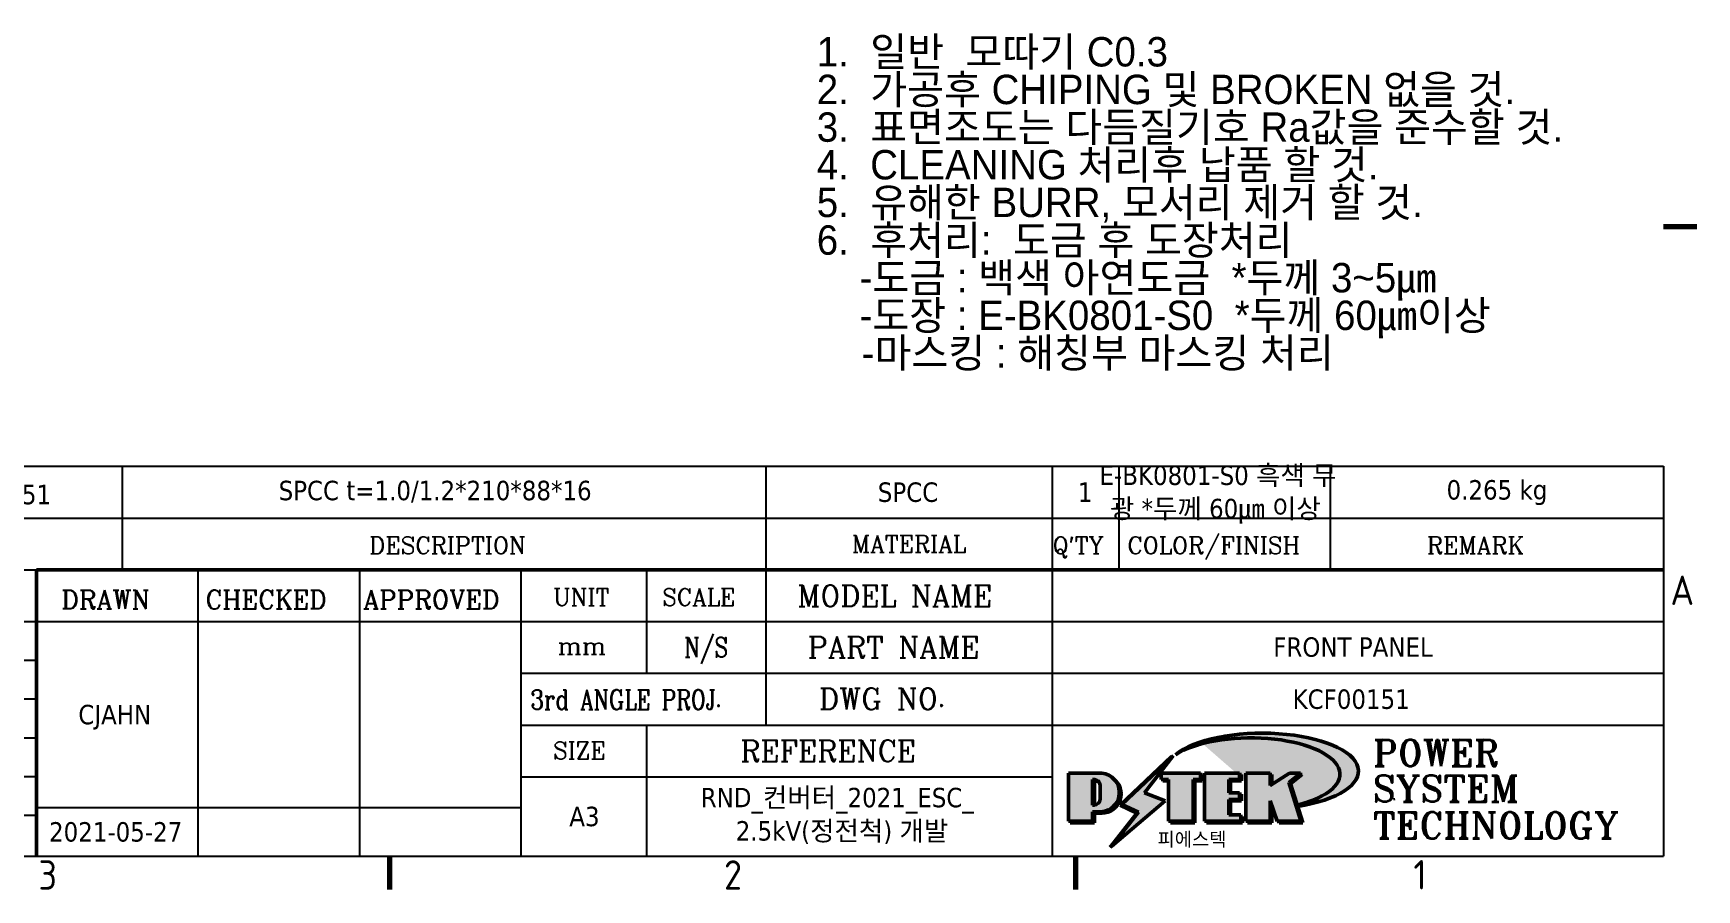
# Model space of a CAD drawing. Header units: millimetres. Extents: x 0 to 840, y 0 to 594.
# Drawn here: x 487.3 to 826.8, y 13.1 to 187.9 of the extents above; entities that cross this region are included whole.
import ezdxf
from ezdxf.enums import TextEntityAlignment as Align

# ---------------------------------------------------------------- set-up
doc = ezdxf.new("R2010")
doc.units = ezdxf.units.MM
doc.header["$LTSCALE"] = 2
doc.layers.get('0').update_dxf_attribs({"lineweight": 25})
for name, color, linetype, lineweight in [('경계(ISO)', 7, 'Continuous', 70), ('기호(ISO)', 7, 'Continuous', 25), ('제목(ISO)', 5, 'Continuous', 50), ('해치(ISO)', 1, 'Continuous', 18)]:
    doc.layers.add(name, color=color, linetype=linetype, lineweight=lineweight)
doc.styles.add('HAN_370', font='', dxfattribs={"width": 2})
doc.styles.add('ISO Proportional', font='arial.ttf')
doc.styles.add('ISO ProportionalPSTEK', font='isocp.shx')
doc.styles.add('RC_284', font='ROMANC.shx')
doc.styles.add('RC_287', font='ROMANC.shx')
doc.styles.add('RC_292', font='ROMANC.shx')
doc.styles.add('ROMANT_294', font='romant.shx')
doc.styles.add('텍스트 스타일333', font='ROMANC.shx', dxfattribs={"width": 0.800000011920929})
doc.styles.add('텍스트 스타일359', font='tahoma.ttf')
doc.styles.get('HAN_370').set_extended_font_data('GulimChe')

# ---------------------------------------------------------------- blocks, each defined once
blk = doc.blocks.new('경계 Default Border')
at = {"layer": '경계(ISO)'}
for p, q in [((410, 74.25000190734863), (413.4000015258789, 74.25000190734863)), ((280, 10), (280, 6.599999666213989)), ((350, 10), (350, 6.599999666213989))]:
    blk.add_line(p, q, dxfattribs=at)
at = {"layer": '경계(ISO)', "color": 1, "char_height": 3.00000011920929, "attachment_point": 7, "style": 'ISO ProportionalPSTEK'}
for s, insert in [('A', (410.7144008173592, 35.61784856929444)), ('3', (244.1685395229535, 6.57139439638704)), ('2', (314.127739416884, 6.57139439638704)), ('1', (384.4860661041481, 6.59999988079071))]:
    blk.add_mtext(s, dxfattribs=dict(at, insert=insert))
blk = doc.blocks.new('제목 블록 PSTEK')
for color, points in [(252, [(317.2195697678507, 17.0593801673321), (322.0326348870767, 21.62682475217465), (322.2781991042243, 21.94392121864296), (317.0471853425802, 16.97985676345368), (318.7512090904202, 16.1899260703855), (316.0018030350395, 12.71868385740789), (316.3356552234328, 13.00206718743325), (318.9235935156908, 16.2694494742633)]), (5, [(321.6183518841322, 17.4193704504104), (319.5281351041078, 18.24969419629727), (322.4505835294948, 22.02344462252142), (317.2195697678507, 17.0593801673321), (318.9235935156908, 16.2694494742633), (316.1741874603099, 12.79820726128571)]), (1, [(324.4839107253602, 19.60711530335299), (325.2419748254881, 19.60711530335299), (325.2419748254881, 20.25857663940324), (321.2266040451076, 20.25857663940324), (321.2266040451076, 19.60711530335299), (321.9846681452406, 19.60711530335299), (321.9846681452406, 15.3430047401139), (324.4839107253602, 15.3430047401139)]), (252, [(321.9846681452406, 19.60711530335299), (321.4042753185749, 19.60711530335299), (321.4042753185749, 19.45905590879572), (321.9846681452406, 19.45905590879572)]), (252, [(324.6615819988275, 19.45905590879572), (325.4196460989604, 19.45905590879572), (325.4196460989604, 20.11051724484596), (325.2419748254881, 20.11051724484596), (325.2419748254881, 19.60711530335299), (324.4839107253602, 19.60711530335299), (324.4839107253602, 15.3430047401139), (322.1623394187076, 15.3430047401139), (322.1623394187076, 15.19494534555726), (324.6615819988275, 15.19494534555726)]), (1, [(329.2277337269622, 20.25857663940324), (325.65654113025, 20.25857663940324), (325.65654113025, 15.3430047401139), (329.3580259941756, 15.3430047401139), (329.3580259941756, 15.9944660761648), (328.1137701654877, 15.9944660761648), (328.1137701654877, 17.56360607323003), (329.2277337269622, 17.56360607323003), (329.2277337269622, 18.25543873810179), (328.1137701654877, 18.25543873810179), (328.1137701654877, 19.60711530335299), (329.2277337269622, 19.60711530335299)]), (252, [(328.2914414389548, 19.45905590879572), (329.4054050004294, 19.45905590879572), (329.4054050004294, 20.11051724484596), (329.2277337269622, 20.11051724484596), (329.2277337269622, 19.60711530335299), (328.1137701654877, 19.60711530335299), (328.1137701654877, 18.25543873810179), (328.2914414389548, 18.25543873810179)]), (1, [(332.3312149849806, 20.25857663940324), (329.8592894925411, 20.25857663940324), (329.8592894925411, 15.3430047401139), (332.3312149849806, 15.3430047401139), (332.3312149849806, 17.4318630164523), (333.0701931098801, 15.3430047401139), (335.4855464857051, 15.3430047401139), (334.2514536401189, 19.30614745124769), (335.4379594596742, 20.25857663940324), (334.3071782107978, 20.25857663940324), (332.3312149849806, 18.99741471888304)]), (252, [(332.5088862584528, 20.1105172448466), (332.3312149849806, 20.1105172448466), (332.3312149849806, 18.99741471888368), (332.5088862584528, 19.11081371413894)]), (252, [(335.6156307331414, 20.11051724484596), (335.2535118015555, 20.11051724484596), (334.2514536401189, 19.30614745124769), (335.4855464857051, 15.3430047401139), (333.1954852176545, 15.3430047401139), (333.2478643833523, 15.19494534555726), (335.6632177591723, 15.19494534555726), (334.4291249135862, 19.15808805669106)]), (252, [(328.2914414389548, 17.41554667867274), (329.4054050004294, 17.41554667867274), (329.4054050004294, 18.10737934354514), (329.2277337269622, 18.10737934354514), (329.2277337269622, 17.56360607323003), (328.1137701654877, 17.56360607323003), (328.1137701654877, 15.9944660761648), (328.2914414389548, 15.9944660761648)]), (252, [(332.5088862584528, 16.92964231796647), (332.3312149849806, 17.43186301645164), (332.3312149849806, 15.3430047401139), (330.0369607660135, 15.3430047401139), (330.0369607660135, 15.19494534555726), (332.5088862584528, 15.19494534555726)]), (252, [(329.5356972676428, 15.8464066816075), (329.3580259941756, 15.8464066816075), (329.3580259941756, 15.3430047401139), (325.8342124037171, 15.3430047401139), (325.8342124037171, 15.19494534555726), (329.5356972676428, 15.19494534555726)])]:
    blk.add_hatch(color=color).paths.add_polyline_path(points)
h = blk.add_hatch(color=1)
edge = h.paths.add_edge_path(flags=0)
edge.add_line((314.2242174273352, 19.60711530335299), (314.2242174273352, 17.00126995915134))
edge.add_line((314.2242174273352, 17.00126995915134), (314.3485873187598, 17.00126995915134))
edge.add_arc((314.3485873187598, 17.6527312952023), 0.6514613360509371, 270, 360)
edge.add_line((315.0000486548106, 17.6527312952023), (315.0000486548106, 18.95565396730211))
edge.add_arc((314.3485873187598, 18.95565396730212), 0.6514613360508712, 0, 90)
edge.add_line((314.3485873187598, 19.60711530335299), (314.2242174273352, 19.60711530335299))
edge = h.paths.add_edge_path()
edge.add_arc((314.9847713324306, 18.28938669179658), 1.969189947606664, 269.9999999999959, 450)
edge.add_line((314.9847713324306, 20.25857663940318), (311.7664314776902, 20.25857663940324))
edge.add_line((311.7664314776902, 20.25857663940324), (311.7664314776902, 15.3430047401139))
edge.add_line((311.7664314776902, 15.3430047401139), (314.2242174273352, 15.3430047401139))
edge.add_line((314.2242174273352, 15.3430047401139), (314.2242174273352, 16.32019674418991))
edge.add_line((314.2242174273352, 16.32019674418991), (314.9847713324307, 16.32019674418991))
h = blk.add_hatch(color=252)
edge = h.paths.add_edge_path()
edge.add_arc((314.9847713324309, 18.28938669179657), 1.969189947606666, 270, 406.8278729790604)
edge.add_arc((315.1624426058984, 18.1413272972396), 1.969189947606962, -90, 53.560984836317004, ccw=False)
edge.add_line((315.1624426058984, 16.17213734963263), (314.4018887008024, 16.17213734963263))
edge.add_line((314.4018887008024, 16.17213734963263), (314.4018887008024, 15.19494534555726))
edge.add_line((314.4018887008024, 15.19494534555726), (311.9441027511573, 15.19494534555726))
edge.add_line((311.9441027511573, 15.19494534555726), (311.9441027511573, 15.3430047401139))
edge.add_line((311.9441027511573, 15.3430047401139), (314.2242174273352, 15.3430047401139))
edge.add_line((314.2242174273352, 15.3430047401139), (314.2242174273352, 16.32019674418991))
edge.add_line((314.2242174273352, 16.32019674418991), (314.9847713324309, 16.32019674418991))
h = blk.add_hatch(color=252)
edge = h.paths.add_edge_path()
edge.add_line((314.4018887008024, 19.45905590879572), (314.5262585922315, 19.45905590879572))
edge.add_arc((314.5262585922314, 18.80759457274939), 0.6514613360463194, 60.4189348879147, 90.00000000000318, ccw=False)
edge.add_arc((314.3485873187602, 18.95565396730057), 0.6514613360524251, 39.96992292766206, 90.00000000009999)
edge.add_line((314.3485873187591, 19.60711530335307), (314.2242174273352, 19.60711530335298))
edge.add_line((314.2242174273352, 19.60711530335299), (314.2242174273352, 17.00126995915134))
edge.add_line((314.2242174273352, 17.00126995915134), (314.3485873187591, 17.00126995915134))
edge.add_arc((314.3485873187568, 17.652731295233), 0.6514613360816299, 270.0000000002, 274.6930825552478)
edge.add_line((314.4018887008024, 17.0034541317032), (314.4018887008024, 19.45905590879572))
at = {"layer": '해치(ISO)'}
h = blk.add_hatch(color=140, dxfattribs=at)
edge = h.paths.add_edge_path()
edge.add_ellipse((330.3660919371412, 20.15576403068321), major_axis=(9.100907360794343, 0), ratio=0.4069904968023172, start_angle=301.3098473703837, end_angle=507.7436900681698)
edge.add_ellipse((331.5340919371412, 20.4634168429492), major_axis=(-9.82350664112931, 0), ratio=0.3942600559756514, start_angle=111.51207141178469, end_angle=334.47025347086895, ccw=False)
edge.add_line((335.1363447531188, 16.8601935978785), (335.0955236905705, 16.99119398620872))
at = {"color": 180}
for p, q in [((182.4757929790549, 51.56524660363496), (372.4757929537551, 51.56524660363496)), ((215.2152739891528, 41.00524660363494), (215.2152739891528, 51.56524660363496)), ((280.8758854511282, 51.56524660363496), (280.8758854511282, 41.00524660363494)), ((310.0881549537552, 51.56524660363496), (310.0881549537553, 41.00524660363494)), ((316.9044520275131, 51.56524660363496), (316.9044520275127, 41.00524660363494)), ((338.4566026226726, 51.56524660363496), (338.4566026226727, 41.00524660363494)), ((372.4757929537551, 51.56524660363496), (372.4757929537551, 11.79100474011389)), ((182.475792979055, 46.2852466036349), (372.4757929537551, 46.28524660363492)), ((182.475792979055, 41.00524660363493), (206.451475290024, 41.00524660363493)), ((222.9401812389276, 11.79100474011392), (222.9401812389276, 41.00524660363494)), ((239.4288871878316, 11.79100474011392), (239.4288871878316, 41.00524660363494)), ((255.9175931367356, 11.79100474011392), (255.9175931367356, 41.00524660363494)), ((268.6918866058747, 41.00524660363494), (268.6918866058747, 30.44524660363498)), ((280.8758854511282, 41.00524660363494), (280.8758854511282, 25.16524660363502)), ((310.088154953755, 41.00524660363494), (310.088154953755, 11.79100474011392)), ((182.475792979055, 35.72524660363497), (206.451475290024, 35.72524660363497)), ((206.451475290024, 35.72524660363497), (372.4757929537551, 35.72524660363497)), ((182.475792979055, 31.77524660363492), (206.451475290024, 31.77524660363492)), ((255.917593136736, 30.44524660363498), (372.4757929537552, 30.44524660363501)), ((182.475792979055, 27.82524660363487), (206.451475290024, 27.82524660363487)), ((182.475792979055, 23.87524660363505), (206.451475290024, 23.87524660363505)), ((255.9175931367359, 25.16524660363502), (372.4757929537552, 25.165246603635)), ((268.6918866058744, 25.16524660363502), (268.6918866058744, 11.79100474011392)), ((182.475792979055, 19.92524660363478), (206.451475290024, 19.92524660363478)), ((255.9175931367359, 19.88524660363481), (310.0881549537553, 19.88524660363481)), ((182.475792979055, 15.97524660363496), (206.451475290024, 15.97524660363496)), ((206.451475290024, 16.74100474011396), (255.9175931367359, 16.74100474011396)), ((182.475792979055, 11.79100474011392), (372.4757929537551, 11.79100474011389))]:
    blk.add_line(p, q, dxfattribs=at)
at = {"color": 7, "linetype": 'Continuous', "lineweight": 25}
blk.add_line((182.4771903250938, 46.27967054998719), (231.7273669611342, 46.27967054998717), dxfattribs=at)
at = {"color": 7, "lineweight": 50}
for p, q in [((206.4514752900237, 11.79100474011392), (206.4514752900237, 41.00524660363494)), ((206.451475290024, 41.00524660363494), (372.4757929537551, 41.00524660363496))]:
    blk.add_line(p, q, dxfattribs=at)
at = {"color": 7}
for p, q in [((322.2781991042243, 21.94392121864296), (317.0471853425802, 16.97985676345368)), ((322.4505835294948, 22.02344462252142), (317.2195697678507, 17.0593801673321)), ((317.2195697678507, 17.0593801673321), (322.0326348870767, 21.62682475217465)), ((319.5281351041078, 18.24969419629727), (322.4505835294948, 22.02344462252142)), ((322.0326348870767, 21.62682475217465), (322.2781991042243, 21.94392121864296)), ((311.7664314776902, 20.25900474011391), (311.7664314776902, 15.34300474011391)), ((314.9847713324309, 20.25857663940324), (311.7664314776902, 20.25857663940324)), ((314.9847713324309, 20.25857663940324), (311.7664314776902, 20.25857663940324)), ((311.7664314776902, 20.25857663940324), (311.7664314776902, 15.3430047401139)), ((314.2242174273352, 17.00126995915134), (314.2242174273352, 19.60711530335299)), ((314.2242174273352, 19.60711530335299), (314.3485873187591, 19.60711530335299)), ((314.3485873187591, 19.60711530335299), (314.2242174273352, 19.60711530335299)), ((314.2242174273352, 19.60711530335299), (314.2242174273352, 17.00126995915134)), ((314.2242174273352, 17.00126995915134), (314.2242174273352, 19.60711530335299)), ((314.2242174273352, 19.60711530335299), (314.3485873187591, 19.60711530335299)), ((314.4018887008024, 19.45905590879572), (314.5262585922314, 19.45905590879572)), ((314.4018887008024, 17.0034541317032), (314.4018887008024, 19.45905590879572)), ((315.0000486548106, 18.95565396730275), (315.0000486548106, 17.65273129520161)), ((315.0000486548106, 18.95565396730275), (315.0000486548106, 17.65273129520161)), ((325.2419748254881, 20.25857663940324), (321.2266040451076, 20.25857663940324)), ((321.2266040451076, 20.25857663940324), (321.2266040451076, 19.60711530335299)), ((325.2419748254881, 20.25857663940324), (321.2266040451076, 20.25857663940324)), ((321.2266040451076, 20.25857663940324), (321.2266040451076, 19.60711530335299)), ((321.2266040451076, 19.60711530335299), (321.9846681452406, 19.60711530335299)), ((321.2266040451076, 19.60711530335299), (321.9846681452406, 19.60711530335299)), ((321.4042753185749, 19.60711530335299), (321.4042753185749, 19.45905590879572)), ((321.9846681452406, 19.60711530335299), (321.4042753185749, 19.60711530335299)), ((321.4042753185749, 19.45905590879572), (321.9846681452406, 19.45905590879572)), ((321.9846681452406, 19.60711530335299), (321.9846681452406, 15.3430047401139)), ((321.9846681452406, 19.45905590879572), (321.9846681452406, 19.60711530335299)), ((321.9846681452406, 19.60711530335299), (321.9846681452406, 15.3430047401139)), ((324.4839107253602, 19.60711530335299), (325.2419748254881, 19.60711530335299)), ((324.4839107253602, 15.3430047401139), (324.4839107253602, 19.60711530335299)), ((325.2419748254881, 19.60711530335299), (324.4839107253602, 19.60711530335299)), ((324.4839107253602, 19.60711530335299), (324.4839107253602, 15.3430047401139)), ((324.4839107253602, 19.60711530335299), (325.2419748254881, 19.60711530335299)), ((324.4839107253602, 15.3430047401139), (324.4839107253602, 19.60711530335299)), ((324.6615819988275, 19.45905590879572), (325.4196460989604, 19.45905590879572)), ((324.6615819988275, 15.19494534555726), (324.6615819988275, 19.45905590879572)), ((325.2419748254881, 19.60711530335299), (325.2419748254881, 20.25857663940324)), ((325.2419748254881, 19.60711530335299), (325.2419748254881, 20.25857663940324)), ((325.4196460989604, 20.11051724484596), (325.2419748254881, 20.11051724484596)), ((325.2419748254881, 20.11051724484596), (325.2419748254881, 19.60711530335299)), ((325.4196460989604, 19.45905590879572), (325.4196460989604, 20.11051724484596)), ((329.2277337269622, 20.25857663940324), (325.65654113025, 20.25857663940324)), ((325.65654113025, 20.25857663940324), (325.65654113025, 15.3430047401139)), ((325.65654113025, 20.25857663940324), (325.65654113025, 15.3430047401139)), ((329.2277337269622, 20.25857663940324), (325.65654113025, 20.25857663940324)), ((328.1137701654877, 18.25543873810179), (328.1137701654877, 19.60711530335299)), ((328.1137701654877, 19.60711530335299), (329.2277337269622, 19.60711530335299)), ((329.2277337269622, 19.60711530335299), (328.1137701654877, 19.60711530335299)), ((328.1137701654877, 19.60711530335299), (328.1137701654877, 18.25543873810179)), ((328.1137701654877, 18.25543873810179), (328.1137701654877, 19.60711530335299)), ((328.1137701654877, 19.60711530335299), (329.2277337269622, 19.60711530335299)), ((328.2914414389548, 18.25543873810179), (328.2914414389548, 19.45905590879572)), ((328.2914414389548, 19.45905590879572), (329.4054050004294, 19.45905590879572)), ((329.2277337269622, 19.60711530335299), (329.2277337269622, 20.25857663940324)), ((329.2277337269622, 19.60711530335299), (329.2277337269622, 20.25857663940324)), ((329.4054050004294, 20.11051724484596), (329.2277337269622, 20.11051724484596)), ((329.2277337269622, 20.11051724484596), (329.2277337269622, 19.60711530335299)), ((329.4054050004294, 19.45905590879572), (329.4054050004294, 20.11051724484596)), ((332.3312149849806, 20.25857663940324), (329.8592894925411, 20.25857663940324)), ((329.8592894925411, 20.25857663940324), (329.8592894925411, 15.3430047401139)), ((329.8592894925411, 20.25857663940324), (329.8592894925411, 15.3430047401139)), ((332.3312149849806, 20.25857663940324), (329.8592894925411, 20.25857663940324)), ((334.3071782107978, 20.25857663940324), (332.3312149849806, 18.99741471888304)), ((332.3312149849806, 18.99741471888304), (332.3312149849806, 20.25857663940324)), ((334.3071782107978, 20.25857663940324), (332.3312149849806, 18.99741471888304)), ((332.3312149849806, 18.99741471888304), (332.3312149849806, 20.25857663940324)), ((332.5088862584528, 20.1105172448466), (332.3312149849806, 20.1105172448466)), ((332.3312149849806, 20.1105172448466), (332.3312149849806, 18.99741471888368)), ((332.3312149849806, 18.99741471888368), (332.5088862584528, 19.11081371413894)), ((332.5088862584528, 19.11081371413894), (332.5088862584528, 20.1105172448466)), ((334.2514536401189, 19.30614745124769), (335.4379594596742, 20.25857663940324)), ((334.2514536401189, 19.30614745124769), (335.4379594596742, 20.25857663940324)), ((335.2535118015555, 20.11051724484596), (334.2514536401189, 19.30614745124769)), ((335.4855464857051, 15.3430047401139), (334.2514536401189, 19.30614745124769)), ((334.2514536401189, 19.30614745124769), (335.4855464857051, 15.3430047401139)), ((335.4855464857051, 15.3430047401139), (334.2514536401189, 19.30614745124769)), ((335.4379594596742, 20.25857663940324), (334.3071782107978, 20.25857663940324)), ((335.4379594596742, 20.25857663940324), (334.3071782107978, 20.25857663940324)), ((334.4291249135862, 19.15808805669104), (335.6156307331414, 20.11051724484596)), ((335.6632177591723, 15.19494534555726), (334.4291249135862, 19.15808805669104)), ((335.6156307331414, 20.11051724484596), (335.2535118015555, 20.11051724484596)), ((314.3485873187591, 17.00126995915134), (314.2242174273352, 17.00126995915134)), ((314.2242174273352, 17.00126995915134), (314.3485873187591, 17.00126995915134)), ((314.3485873187591, 17.00126995915134), (314.2242174273352, 17.00126995915134)), ((316.1741874603099, 12.79820726128571), (321.6183518841322, 17.4193704504104)), ((317.0471853425802, 16.97985676345368), (318.7512090904202, 16.1899260703855)), ((318.9235935156908, 16.2694494742633), (317.2195697678507, 17.0593801673321)), ((317.2195697678507, 17.0593801673321), (318.9235935156908, 16.2694494742633)), ((321.6183518841322, 17.4193704504104), (319.5281351041078, 18.24969419629727)), ((329.2277337269622, 18.25543873810179), (328.1137701654877, 18.25543873810179)), ((328.1137701654877, 18.25543873810179), (328.2914414389548, 18.25543873810179)), ((329.2277337269622, 18.25543873810179), (328.1137701654877, 18.25543873810179)), ((328.1137701654877, 17.56360607323003), (329.2277337269622, 17.56360607323003)), ((328.1137701654877, 15.9944660761648), (328.1137701654877, 17.56360607323003)), ((329.2277337269622, 17.56360607323003), (328.1137701654877, 17.56360607323003)), ((328.1137701654877, 17.56360607323003), (328.1137701654877, 15.9944660761648)), ((328.1137701654877, 17.56360607323003), (329.2277337269622, 17.56360607323003)), ((328.1137701654877, 15.9944660761648), (328.1137701654877, 17.56360607323003)), ((328.2914414389548, 15.9944660761648), (328.2914414389548, 17.41554667867274)), ((328.2914414389548, 17.41554667867274), (329.4054050004294, 17.41554667867274)), ((329.2277337269622, 17.56360607323003), (329.2277337269622, 18.25543873810179)), ((329.2277337269622, 17.56360607323003), (329.2277337269622, 18.25543873810179)), ((329.4054050004294, 18.10737934354514), (329.2277337269622, 18.10737934354514)), ((329.2277337269622, 18.10737934354514), (329.2277337269622, 17.56360607323003)), ((329.4054050004294, 17.41554667867274), (329.4054050004294, 18.10737934354514)), ((332.3312149849806, 17.4318630164523), (333.0701931098801, 15.3430047401139)), ((332.3312149849806, 15.3430047401139), (332.3312149849806, 17.4318630164523)), ((332.5088862584528, 16.92964231796647), (332.3312149849806, 17.43186301645164)), ((332.3312149849806, 17.43186301645164), (332.3312149849806, 15.3430047401139)), ((332.3312149849806, 17.4318630164523), (333.0701931098801, 15.3430047401139)), ((332.3312149849806, 15.3430047401139), (332.3312149849806, 17.4318630164523)), ((345.0447381189468, 17.50375595811051), (344.9867755289346, 17.689895936919)), ((311.7664314776902, 15.3430047401139), (314.2242174273352, 15.3430047401139)), ((311.7664314776902, 15.3430047401139), (314.2242174273352, 15.3430047401139)), ((314.2242174273352, 15.3430047401139), (311.9441027511573, 15.3430047401139)), ((311.9441027511573, 15.3430047401139), (311.9441027511573, 15.19494534555726)), ((314.2242174273352, 16.32019674418991), (314.9847713324309, 16.32019674418991)), ((314.2242174273352, 15.3430047401139), (314.2242174273352, 16.32019674418991)), ((314.9847713324309, 16.32019674418991), (314.2242174273352, 16.32019674418991)), ((314.2242174273352, 16.32019674418991), (314.2242174273352, 15.3430047401139)), ((314.2242174273352, 16.32019674418991), (314.9847713324309, 16.32019674418991)), ((314.2242174273352, 15.3430047401139), (314.2242174273352, 16.32019674418991)), ((314.4018887008024, 16.17213734963263), (315.162442605898, 16.17213734963263)), ((314.4018887008024, 15.19494534555726), (314.4018887008024, 16.17213734963263)), ((318.7512090904202, 16.1899260703855), (316.0018030350395, 12.71868385740789)), ((318.9235935156908, 16.2694494742633), (316.1741874603099, 12.79820726128571)), ((316.3356552234328, 13.00206718743325), (318.9235935156908, 16.2694494742633)), ((321.9846681452406, 15.3430047401139), (324.4839107253602, 15.3430047401139)), ((321.9846681452406, 15.3430047401139), (324.4839107253602, 15.3430047401139)), ((324.4839107253602, 15.3430047401139), (322.1623394187076, 15.3430047401139)), ((322.1623394187076, 15.3430047401139), (322.1623394187076, 15.19494534555726)), ((325.65654113025, 15.3430047401139), (329.3580259941756, 15.3430047401139)), ((325.65654113025, 15.3430047401139), (329.3580259941756, 15.3430047401139)), ((329.3580259941756, 15.3430047401139), (325.8342124037171, 15.3430047401139)), ((325.8342124037171, 15.3430047401139), (325.8342124037171, 15.19494534555726)), ((329.3580259941756, 15.9944660761648), (328.1137701654877, 15.9944660761648)), ((328.1137701654877, 15.9944660761648), (328.2914414389548, 15.9944660761648)), ((329.3580259941756, 15.9944660761648), (328.1137701654877, 15.9944660761648)), ((329.3580259941756, 15.3430047401139), (329.3580259941756, 15.9944660761648)), ((329.3580259941756, 15.3430047401139), (329.3580259941756, 15.9944660761648)), ((329.5356972676428, 15.8464066816075), (329.3580259941756, 15.8464066816075)), ((329.3580259941756, 15.8464066816075), (329.3580259941756, 15.3430047401139)), ((329.5356972676428, 15.19494534555726), (329.5356972676428, 15.8464066816075)), ((329.8592894925411, 15.3430047401139), (332.3312149849806, 15.3430047401139)), ((329.8592894925411, 15.3430047401139), (332.3312149849806, 15.3430047401139)), ((332.3312149849806, 15.3430047401139), (330.0369607660135, 15.3430047401139)), ((330.0369607660135, 15.3430047401139), (330.0369607660135, 15.19494534555726)), ((332.5088862584528, 15.19494534555726), (332.5088862584528, 16.92964231796647)), ((333.0701931098801, 15.3430047401139), (335.4855464857051, 15.3430047401139)), ((333.0701931098801, 15.3430047401139), (335.4855464857051, 15.3430047401139)), ((335.4855464857051, 15.3430047401139), (333.1954852176545, 15.3430047401139)), ((333.1954852176545, 15.3430047401139), (333.2478643833523, 15.19494534555726)), ((311.9441027511573, 15.19494534555726), (314.4018887008024, 15.19494534555726)), ((322.1623394187076, 15.19494534555726), (324.6615819988275, 15.19494534555726)), ((325.8342124037171, 15.19494534555726), (329.5356972676428, 15.19494534555726)), ((330.0369607660135, 15.19494534555726), (332.5088862584528, 15.19494534555726)), ((333.2478643833523, 15.19494534555726), (335.6632177591723, 15.19494534555726)), ((316.0018030350395, 12.71868385740789), (316.3356552234328, 13.00206718743325))]:
    blk.add_line(p, q, dxfattribs=at)
at = {"color": 5}
for p, q in [((322.4505835294948, 22.02344462252142), (317.2195697678507, 17.0593801673321)), ((319.5281351041078, 18.24969419629727), (322.4505835294948, 22.02344462252142)), ((316.1741874603099, 12.79820726128571), (321.6183518841322, 17.4193704504104)), ((317.2195697678507, 17.0593801673321), (318.9235935156908, 16.2694494742633)), ((321.6183518841322, 17.4193704504104), (319.5281351041078, 18.24969419629727)), ((318.9235935156908, 16.2694494742633), (316.1741874603099, 12.79820726128571))]:
    blk.add_line(p, q, dxfattribs=at)
at = {"color": 1}
for p, q in [((314.9847713324309, 20.25857663940324), (311.7664314776902, 20.25857663940324)), ((311.7664314776902, 20.25857663940324), (311.7664314776902, 15.3430047401139)), ((314.2242174273352, 17.00126995915134), (314.2242174273352, 19.60711530335299)), ((314.2242174273352, 19.60711530335299), (314.3485873187591, 19.60711530335299)), ((315.0000486548106, 18.95565396730275), (315.0000486548106, 17.65273129520161)), ((325.2419748254881, 20.25857663940324), (321.2266040451076, 20.25857663940324)), ((321.2266040451076, 20.25857663940324), (321.2266040451076, 19.60711530335299)), ((321.2266040451076, 19.60711530335299), (321.9846681452406, 19.60711530335299)), ((321.9846681452406, 19.60711530335299), (321.9846681452406, 15.3430047401139)), ((324.4839107253602, 19.60711530335299), (325.2419748254881, 19.60711530335299)), ((324.4839107253602, 15.3430047401139), (324.4839107253602, 19.60711530335299)), ((325.2419748254881, 19.60711530335299), (325.2419748254881, 20.25857663940324)), ((329.2277337269622, 20.25857663940324), (325.65654113025, 20.25857663940324)), ((325.65654113025, 20.25857663940324), (325.65654113025, 15.3430047401139)), ((328.1137701654877, 18.25543873810179), (328.1137701654877, 19.60711530335299)), ((328.1137701654877, 19.60711530335299), (329.2277337269622, 19.60711530335299)), ((329.2277337269622, 19.60711530335299), (329.2277337269622, 20.25857663940324)), ((332.3312149849806, 20.25857663940324), (329.8592894925411, 20.25857663940324)), ((329.8592894925411, 20.25857663940324), (329.8592894925411, 15.3430047401139)), ((334.3071782107978, 20.25857663940324), (332.3312149849806, 18.99741471888304)), ((332.3312149849806, 18.99741471888304), (332.3312149849806, 20.25857663940324)), ((334.2514536401189, 19.30614745124769), (335.4379594596742, 20.25857663940324)), ((335.4855464857051, 15.3430047401139), (334.2514536401189, 19.30614745124769)), ((335.4379594596742, 20.25857663940324), (334.3071782107978, 20.25857663940324)), ((314.3485873187591, 17.00126995915134), (314.2242174273352, 17.00126995915134)), ((329.2277337269622, 18.25543873810179), (328.1137701654877, 18.25543873810179)), ((328.1137701654877, 17.56360607323003), (329.2277337269622, 17.56360607323003)), ((328.1137701654877, 15.9944660761648), (328.1137701654877, 17.56360607323003)), ((329.2277337269622, 17.56360607323003), (329.2277337269622, 18.25543873810179)), ((332.3312149849806, 17.4318630164523), (333.0701931098801, 15.3430047401139)), ((332.3312149849806, 15.3430047401139), (332.3312149849806, 17.4318630164523)), ((311.7664314776902, 15.3430047401139), (314.2242174273352, 15.3430047401139)), ((314.2242174273352, 16.32019674418991), (314.9847713324309, 16.32019674418991)), ((314.2242174273352, 15.3430047401139), (314.2242174273352, 16.32019674418991)), ((321.9846681452406, 15.3430047401139), (324.4839107253602, 15.3430047401139)), ((325.65654113025, 15.3430047401139), (329.3580259941756, 15.3430047401139)), ((329.3580259941756, 15.9944660761648), (328.1137701654877, 15.9944660761648)), ((329.3580259941756, 15.3430047401139), (329.3580259941756, 15.9944660761648)), ((329.8592894925411, 15.3430047401139), (332.3312149849806, 15.3430047401139)), ((333.0701931098801, 15.3430047401139), (335.4855464857051, 15.3430047401139))]:
    blk.add_line(p, q, dxfattribs=at)
at = {"color": 7}
for centre, radius, start, end in [((314.3485873187598, 18.95565396730211), 0.6514613360508712, 0, 90), ((314.3485873187602, 18.95565396730057), 0.6514613360524251, 39.96992292766117, 90), ((314.3485873187598, 18.95565396730212), 0.6514613360508712, 0, 90), ((314.5262585922314, 18.80759457274939), 0.6514613360463193, 60.41893488791137, 90), ((314.9847713324309, 18.28938669179658), 1.969189947606665, 270, 90), ((314.9847713324309, 18.28938669179658), 1.969189947606665, 270, 90), ((314.9847713324307, 18.2893866917965), 1.969189947606594, 270, 46.82787297909833), ((315.1624426058984, 18.1413272972396), 1.969189947606961, 270, 53.56098483636067), ((314.3485873187597, 17.65273129520228), 0.6514613360509381, 270, 0), ((314.3485873187598, 17.6527312952023), 0.6514613360509381, 270, 0), ((314.3485873187568, 17.652731295233), 0.6514613360816299, 270, 274.6930825552478)]:
    blk.add_arc(centre, radius, start, end, dxfattribs=at)
at = {"color": 1}
for centre, radius, start, end in [((314.3485873187598, 18.95565396730211), 0.6514613360508712, 0, 90), ((314.9847713324309, 18.28938669179657), 1.969189947606665, 270, 90), ((314.3485873187598, 17.6527312952023), 0.6514613360509381, 270, 0)]:
    blk.add_arc(centre, radius, start, end, dxfattribs=at)
at = {"layer": '제목(ISO)'}
for p, q in [((322.2781991042243, 21.94392121864296), (317.0471853425802, 16.97985676345368)), ((322.4505835294948, 22.02344462252142), (317.2195697678507, 17.0593801673321)), ((317.2195697678507, 17.0593801673321), (322.0326348870767, 21.62682475217465)), ((319.5281351041078, 18.24969419629727), (322.4505835294948, 22.02344462252142)), ((322.0326348870767, 21.62682475217465), (322.2781991042243, 21.94392121864296)), ((314.9847713324306, 20.25857663940324), (311.7664314776902, 20.25857663940324)), ((311.7664314776902, 20.25857663940324), (311.7664314776902, 15.3430047401139)), ((314.2242174273352, 17.00126995915134), (314.2242174273352, 19.60711530335299)), ((314.2242174273352, 19.60711530335299), (314.3485873187598, 19.60711530335299)), ((314.3485873187591, 19.60711530335299), (314.2242174273352, 19.60711530335299)), ((314.2242174273352, 19.60711530335299), (314.2242174273352, 17.00126995915134)), ((314.4018887008024, 19.45905590879572), (314.5262585922314, 19.45905590879572)), ((314.4018887008024, 17.0034541317032), (314.4018887008024, 19.45905590879572)), ((315.0000486548106, 18.95565396730211), (315.0000486548106, 17.6527312952023)), ((325.2419748254881, 20.25857663940324), (321.2266040451076, 20.25857663940324)), ((321.2266040451076, 20.25857663940324), (321.2266040451076, 19.60711530335299)), ((321.2266040451076, 19.60711530335299), (321.9846681452406, 19.60711530335299)), ((321.9846681452406, 19.60711530335299), (321.4042753185749, 19.60711530335299)), ((321.4042753185749, 19.60711530335299), (321.4042753185749, 19.45905590879572)), ((321.4042753185749, 19.45905590879572), (321.9846681452406, 19.45905590879572)), ((321.9846681452406, 19.60711530335299), (321.9846681452406, 15.3430047401139)), ((321.9846681452406, 19.45905590879572), (321.9846681452406, 19.60711530335299)), ((324.4839107253602, 19.60711530335299), (325.2419748254881, 19.60711530335299)), ((324.4839107253602, 15.3430047401139), (324.4839107253602, 19.60711530335299)), ((325.2419748254881, 19.60711530335299), (324.4839107253602, 19.60711530335299)), ((324.4839107253602, 19.60711530335299), (324.4839107253602, 15.3430047401139)), ((324.6615819988275, 19.45905590879572), (325.4196460989604, 19.45905590879572)), ((324.6615819988275, 15.19494534555726), (324.6615819988275, 19.45905590879572)), ((325.2419748254881, 19.60711530335299), (325.2419748254881, 20.25857663940324)), ((325.4196460989604, 20.11051724484596), (325.2419748254881, 20.11051724484596)), ((325.2419748254881, 20.11051724484596), (325.2419748254881, 19.60711530335299)), ((325.4196460989604, 19.45905590879572), (325.4196460989604, 20.11051724484596)), ((329.2277337269622, 20.25857663940324), (325.65654113025, 20.25857663940324)), ((325.65654113025, 20.25857663940324), (325.65654113025, 15.3430047401139)), ((328.1137701654877, 18.25543873810179), (328.1137701654877, 19.60711530335299)), ((328.1137701654877, 19.60711530335299), (329.2277337269622, 19.60711530335299)), ((329.2277337269622, 19.60711530335299), (328.1137701654877, 19.60711530335299)), ((328.1137701654877, 19.60711530335299), (328.1137701654877, 18.25543873810179)), ((328.2914414389548, 19.45905590879572), (329.4054050004294, 19.45905590879572)), ((328.2914414389548, 18.25543873810179), (328.2914414389548, 19.45905590879572)), ((329.2277337269622, 19.60711530335299), (329.2277337269622, 20.25857663940324)), ((329.4054050004294, 20.11051724484596), (329.2277337269622, 20.11051724484596)), ((329.2277337269622, 20.11051724484596), (329.2277337269622, 19.60711530335299)), ((329.4054050004294, 19.45905590879572), (329.4054050004294, 20.11051724484596)), ((332.3312149849806, 20.25857663940324), (329.8592894925411, 20.25857663940324)), ((329.8592894925411, 20.25857663940324), (329.8592894925411, 15.3430047401139)), ((334.3071782107978, 20.25857663940324), (332.3312149849806, 18.99741471888304)), ((332.3312149849806, 18.99741471888304), (332.3312149849806, 20.25857663940324)), ((332.5088862584528, 20.1105172448466), (332.3312149849806, 20.1105172448466)), ((332.3312149849806, 20.1105172448466), (332.3312149849806, 18.99741471888368)), ((332.3312149849806, 18.99741471888368), (332.5088862584528, 19.11081371413894)), ((332.5088862584528, 19.11081371413894), (332.5088862584528, 20.1105172448466)), ((334.2514536401189, 19.30614745124769), (335.4379594596742, 20.25857663940324)), ((335.2535118015555, 20.11051724484596), (334.2514536401189, 19.30614745124769)), ((335.4855464857051, 15.3430047401139), (334.2514536401189, 19.30614745124769)), ((334.2514536401189, 19.30614745124769), (335.4855464857051, 15.3430047401139)), ((335.4379594596742, 20.25857663940324), (334.3071782107978, 20.25857663940324)), ((334.4291249135862, 19.15808805669106), (335.6156307331414, 20.11051724484596)), ((335.6632177591723, 15.19494534555726), (334.4291249135862, 19.15808805669106)), ((335.6156307331414, 20.11051724484596), (335.2535118015555, 20.11051724484596)), ((314.3485873187598, 17.00126995915134), (314.2242174273352, 17.00126995915134)), ((314.2242174273352, 17.00126995915134), (314.3485873187591, 17.00126995915134)), ((316.1741874603099, 12.79820726128571), (321.6183518841322, 17.4193704504104)), ((317.0471853425802, 16.97985676345368), (318.7512090904202, 16.1899260703855)), ((317.2195697678507, 17.0593801673321), (318.9235935156908, 16.2694494742633)), ((318.9235935156908, 16.2694494742633), (317.2195697678507, 17.0593801673321)), ((321.6183518841322, 17.4193704504104), (319.5281351041078, 18.24969419629727)), ((329.2277337269622, 18.25543873810179), (328.1137701654877, 18.25543873810179)), ((328.1137701654877, 18.25543873810179), (328.2914414389548, 18.25543873810179)), ((328.1137701654877, 15.9944660761648), (328.1137701654877, 17.56360607323003)), ((328.1137701654877, 17.56360607323003), (329.2277337269622, 17.56360607323003)), ((329.2277337269622, 17.56360607323003), (328.1137701654877, 17.56360607323003)), ((328.1137701654877, 17.56360607323003), (328.1137701654877, 15.9944660761648)), ((328.2914414389548, 17.41554667867274), (329.4054050004294, 17.41554667867274)), ((328.2914414389548, 15.9944660761648), (328.2914414389548, 17.41554667867274)), ((329.2277337269622, 17.56360607323003), (329.2277337269622, 18.25543873810179)), ((329.4054050004294, 18.10737934354514), (329.2277337269622, 18.10737934354514)), ((329.2277337269622, 18.10737934354514), (329.2277337269622, 17.56360607323003)), ((329.4054050004294, 17.41554667867274), (329.4054050004294, 18.10737934354514)), ((332.3312149849806, 15.3430047401139), (332.3312149849806, 17.4318630164523)), ((332.3312149849806, 17.4318630164523), (333.0701931098801, 15.3430047401139)), ((332.5088862584528, 16.92964231796647), (332.3312149849806, 17.43186301645164)), ((332.3312149849806, 17.43186301645164), (332.3312149849806, 15.3430047401139)), ((311.7664314776902, 15.3430047401139), (314.2242174273352, 15.3430047401139)), ((314.2242174273352, 15.3430047401139), (311.9441027511573, 15.3430047401139)), ((311.9441027511573, 15.3430047401139), (311.9441027511573, 15.19494534555726)), ((314.2242174273352, 15.3430047401139), (314.2242174273352, 16.32019674418991)), ((314.2242174273352, 16.32019674418991), (314.9847713324307, 16.32019674418991)), ((314.9847713324309, 16.32019674418991), (314.2242174273352, 16.32019674418991)), ((314.2242174273352, 16.32019674418991), (314.2242174273352, 15.3430047401139)), ((314.4018887008024, 15.19494534555726), (314.4018887008024, 16.17213734963263)), ((314.4018887008024, 16.17213734963263), (315.1624426058984, 16.17213734963263)), ((318.7512090904202, 16.1899260703855), (316.0018030350395, 12.71868385740789)), ((318.9235935156908, 16.2694494742633), (316.1741874603099, 12.79820726128571)), ((316.3356552234328, 13.00206718743325), (318.9235935156908, 16.2694494742633)), ((321.9846681452406, 15.3430047401139), (324.4839107253602, 15.3430047401139)), ((324.4839107253602, 15.3430047401139), (322.1623394187076, 15.3430047401139)), ((322.1623394187076, 15.3430047401139), (322.1623394187076, 15.19494534555726)), ((325.65654113025, 15.3430047401139), (329.3580259941756, 15.3430047401139)), ((329.3580259941756, 15.3430047401139), (325.8342124037171, 15.3430047401139)), ((325.8342124037171, 15.3430047401139), (325.8342124037171, 15.19494534555726)), ((329.3580259941756, 15.9944660761648), (328.1137701654877, 15.9944660761648)), ((328.1137701654877, 15.9944660761648), (328.2914414389548, 15.9944660761648)), ((329.3580259941756, 15.3430047401139), (329.3580259941756, 15.9944660761648)), ((329.5356972676428, 15.8464066816075), (329.3580259941756, 15.8464066816075)), ((329.3580259941756, 15.8464066816075), (329.3580259941756, 15.3430047401139)), ((329.5356972676428, 15.19494534555726), (329.5356972676428, 15.8464066816075)), ((329.8592894925411, 15.3430047401139), (332.3312149849806, 15.3430047401139)), ((332.3312149849806, 15.3430047401139), (330.0369607660135, 15.3430047401139)), ((330.0369607660135, 15.3430047401139), (330.0369607660135, 15.19494534555726)), ((332.5088862584528, 15.19494534555726), (332.5088862584528, 16.92964231796647)), ((333.0701931098801, 15.3430047401139), (335.4855464857051, 15.3430047401139)), ((335.4855464857051, 15.3430047401139), (333.1954852176545, 15.3430047401139)), ((333.1954852176545, 15.3430047401139), (333.2478643833523, 15.19494534555726)), ((311.9441027511573, 15.19494534555726), (314.4018887008024, 15.19494534555726)), ((322.1623394187076, 15.19494534555726), (324.6615819988275, 15.19494534555726)), ((325.8342124037171, 15.19494534555726), (329.5356972676428, 15.19494534555726)), ((330.0369607660135, 15.19494534555726), (332.5088862584528, 15.19494534555726)), ((333.2478643833523, 15.19494534555726), (335.6632177591723, 15.19494534555726)), ((316.0018030350395, 12.71868385740789), (316.3356552234328, 13.00206718743325))]:
    blk.add_line(p, q, dxfattribs=at)
at = {"layer": '제목(ISO)', "color": 4}
blk.add_line((335.1363447531188, 16.8601935978785), (335.0955236905705, 16.99119398620872), dxfattribs=at)
at = {"layer": '제목(ISO)'}
for centre, radius, start, end in [((314.3485873187598, 18.95565396730212), 0.6514613360508712, 0, 90), ((314.3485873187602, 18.95565396730057), 0.6514613360524251, 39.96992292766117, 90), ((314.5262585922314, 18.80759457274939), 0.6514613360463193, 60.41893488791137, 90), ((314.9847713324306, 18.28938669179658), 1.969189947606664, 46.82787297909431, 90), ((314.9847713324307, 18.2893866917965), 1.969189947606594, 270, 46.82787297909833), ((314.9847713324309, 18.28938669179657), 1.969189947606666, 270, 46.8278729790603), ((315.1624426058984, 18.1413272972396), 1.969189947606962, 270, 53.56098483631701), ((314.3485873187598, 17.6527312952023), 0.6514613360509371, 270, 0), ((314.3485873187568, 17.652731295233), 0.6514613360816299, 270, 274.6930825552478)]:
    blk.add_arc(centre, radius, start, end, dxfattribs=at)
at = {"layer": '제목(ISO)', "color": 4}
for centre, major_axis, ratio, start_param, end_param in [((331.5340919371412, 20.4634168429492), (9.82350664112931, 0), 0.3942600559756514, 5.087845455444478, 8.97919982663645), ((330.3660919371412, 20.15576403068321), (9.100907360794343, 0), 0.4069904968023172, 5.258848905294775, 8.861799147915196)]:
    blk.add_ellipse(centre, major_axis=major_axis, ratio=ratio, start_param=start_param, end_param=end_param, dxfattribs=at)
at = {"color": 7}
for s, height, style, p in [('DESCRIPTION', 1.742399930953979, 'RC_284', (240.4025565652523, 42.62317362549192)), ("Q'TY", 1.742399930953979, 'RC_284', (310.1440786515383, 42.62317362549192)), ('COLOR/FINISH', 1.742399930953979, 'RC_284', (317.7725341324144, 42.62317362549192)), ('REMARK', 1.742399930953979, 'RC_284', (348.346649953877, 42.62317362549192)), ('UNIT', 1.742399930953979, 'RC_284', (259.1652673287452, 37.34317362549218)), ('SCALE', 1.742399930953979, 'RC_284', (270.2934779252897, 37.34317362549218)), ('MODEL NAME', 2.178000062704086, 'RC_292', (284.096330289083, 37.25462520371384)), ('DRAWN', 1.899999976158142, 'RC_287', (208.9766620976279, 37.00893196870329)), ('CHECKED', 1.899999976158142, 'RC_287', (223.6856844514997, 37.00893196870329)), ('APPROVED', 1.899999976158142, 'RC_287', (239.7795453577791, 37.00893196870329)), ('PART NAME', 2.178000062704086, 'RC_292', (285.1416959765849, 32.03045329421792)), ('mm', 1.742399930953979, 'RC_284', (259.6505418159997, 32.3543089683787)), (' DWG NO.', 2.178000062704086, 'RC_292', (284.8124284083233, 26.75045329421772)), ('SIZE', 1.742399930953979, 'RC_284', (259.1652673287452, 21.69497768947366)), ('REFERENCE', 2.178000062704086, 'RC_292', (278.2741065029841, 21.43214925458022))]:
    blk.add_text(s, height=height, dxfattribs=dict(at, style=style)).set_placement(p)
at = {"color": 7, "style": 'RC_284'}
blk.add_text('MATERIAL', height=1.742399930953979, dxfattribs=at).set_placement((295.4820202024417, 43.64524660363492), align=Align.MIDDLE_CENTER)
at = {"color": 7, "style": '텍스트 스타일333', "width": 0.7999999523162842}
blk.add_text('N/S', height=2.000000029802322, dxfattribs=at).set_placement((274.7838860285014, 33.08524660363496), align=Align.MIDDLE_CENTER)
blk.add_text('3rd ANGLE PROJ.', height=2.000000029802322, dxfattribs=at).set_placement((256.8430306642954, 26.76148381654429))
at = {"style": 'ROMANT_294'}
for s, p in [('POWER', (342.82727231297, 20.97115304607566)), ('SYSTEM', (342.82727231297, 17.3284636719184)), ('TECHNOLOGY', (342.82727231297, 13.57194088644453))]:
    blk.add_text(s, height=2.700000107288361, dxfattribs=at).set_placement(p)
at = {"color": 7, "insert": (320.8519732224835, 14.21236326823155), "char_height": 1.400000005960464, "attachment_point": 1, "line_spacing_factor": 0.3319999873638153, "style": 'HAN_370'}
blk.add_mtext('\\fHY견고딕|b0|i0;\\H1.4000;피에스텍', dxfattribs=at)
at = {"layer": '제목(ISO)', "color": 7, "style": '텍스트 스타일359'}
for tag, p in [('4._COLOR_001', (314.9281739295722, 49.65623804928943)), ('부품_번호_001', (195.9736660218573, 47.6891830952914)), ('설명_001', (231.1584287622279, 48.10206951195945)), ('재질_001', (292.3036784763567, 47.93372118353429)), ("3._Q'TY_001", (312.7118730373913, 47.93039168245939)), ('질량\\P3;_001', (350.3491844443128, 48.17078166006607)), ('4._COLOR_002', (315.9873384914935, 46.26137477746445)), ('제목_001', (332.6594840038493, 32.12981675869008)), ('부품_번호_001', (334.6329062750892, 26.81438708374928)), ('설계자_001', (210.7164085797736, 25.24160025177376)), ('프로젝트_001', (274.230920452567, 16.77349351144954)), ('시트_크기_001', (260.8197823919067, 14.84660025177366)), ('작성_날짜_001', (207.7258507143121, 13.27447932001324)), ('프로젝트_002', (277.8047936940272, 13.37863023962456))]:
    blk.add_attdef(tag, p, '', height=1.983050853013992, dxfattribs=at)
for tag, p in [('1._MODEL_NAME', (341.233897335037, 38.36524660363497)), ('점검자', (231.1845342133799, 26.23312567187446)), ('엔지니어링_승인자', (247.673240162284, 26.23312567187446)), ('점검_날짜', (231.1845342133799, 14.26600474011394)), ('엔지니어링_승인_날짜', (247.673240162284, 14.26600474011394))]:
    blk.add_attdef(tag, text='', height=1.983050853013992, dxfattribs=at).set_placement(p, align=Align.MIDDLE_CENTER)
blk = doc.blocks.new('주석-판금')
at = {"layer": '기호(ISO)', "color": 7, "insert": (-40.77821254730225, 18.85462025180459), "char_height": 3.00000011920929, "width": 116.6778124165837, "attachment_point": 1, "line_spacing_factor": 0.7680307030677795, "style": 'ISO Proportional'}
blk.add_mtext('\\f굴림|b0|i0;\\H3.0000;1.  일반  모따기 C0.3\\P2.  가공후 CHIPING 및 BROKEN 없을 것.\\P3.  표면조도는 다듬질기호 Ra값을 준수할 것.\\P4.  CLEANING 처리후 납품 할 것.\\P5.  유해한 BURR, 모서리 제거 할 것.\\P6.  후처리:  도금 후 도장처리\\P    -도금 : 백색 아연도금  *두께 3~5㎛\\P    -도장 : E-BK0801-S0  *두께 60㎛이상\\P\\fArial|b0|i0;\\H3.0000;   \\f굴림|b0|i0;\\H3.0000; -마스킹 : 해칭부 마스킹 처리\\P', dxfattribs=at)

msp = doc.modelspace()

# ---------------------------------------------------------------- block references
at = {"xscale": 2, "yscale": 2, "zscale": 2}
for name, p in [('경계 Default Border', (0, 0)), ('주석-판금', (728.7544424029134, 149.4169113525199))]:
    msp.add_blockref(name, p, dxfattribs=at)
ref = msp.add_blockref('제목 블록 PSTEK', (75.04841409248968, -3.58200948022779), dxfattribs=dict(xscale=2, yscale=2, zscale=2))
ref.add_attrib('설계자_001', 'CJAHN', (496.4812312520369, 46.90119102331973), dxfattribs={"layer": '제목(ISO)', "color": 7, "height": 3.966101706027985, "style": '텍스트 스타일359'})
ref.add_attrib('프로젝트_001', 'RND_컨버터_2021_ESC_', (623.5102549976235, 29.96497754267129), dxfattribs={"layer": '제목(ISO)', "color": 7, "height": 3.966101706027985, "style": '텍스트 스타일359'})
ref.add_attrib('4._COLOR_001', 'E-BK0801-S0 흑색 무', (704.9047619516342, 95.73046661835107), dxfattribs={"layer": '제목(ISO)', "color": 7, "height": 3.966101706027985, "style": '텍스트 스타일359'})
ref.add_attrib('시트_크기_001', 'A3', (596.6879788763031, 26.11119102331954), dxfattribs={"layer": '제목(ISO)', "color": 7, "height": 3.966101706027985, "style": '텍스트 스타일359'})
ref.add_attrib("3._Q'TY_001", '1', (700.4721601672722, 92.27877388469099), dxfattribs={"layer": '제목(ISO)', "color": 7, "height": 3.966101706027985, "style": '텍스트 스타일359'})
ref.add_attrib('작성_날짜_001', '2021-05-27', (490.5001155211138, 22.96694915979869), dxfattribs={"layer": '제목(ISO)', "color": 7, "height": 3.966101706027985, "style": '텍스트 스타일359'})
ref.add_attrib('재질_001', 'SPCC', (659.6557710452031, 92.2854328868408), dxfattribs={"layer": '제목(ISO)', "color": 7, "height": 3.966101706027985, "style": '텍스트 스타일359'})
ref.add_attrib('부품_번호_001', 'KCF00151', (744.3142266426679, 50.04676468727078), dxfattribs={"layer": '제목(ISO)', "color": 7, "height": 3.966101706027985, "style": '텍스트 스타일359'})
ref.add_attrib('질량\\P3;_001', '0.265 kg', (775.7467829811152, 92.75955383990434), dxfattribs={"layer": '제목(ISO)', "color": 7, "height": 3.966101706027985, "style": '텍스트 스타일359'})
ref.add_attrib('설명_001', 'SPCC t=1.0/1.2*210*88*16', (537.3652716169456, 92.62212954369112), dxfattribs={"layer": '제목(ISO)', "color": 7, "height": 3.966101706027985, "style": '텍스트 스타일359'})
ref.add_attrib('부품_번호_001', 'KCF00151', (466.9957461362043, 91.79635671035503), dxfattribs={"layer": '제목(ISO)', "color": 7, "height": 3.966101706027985, "style": '텍스트 스타일359'})
ref.add_attrib('제목_001', 'FRONT PANEL', (740.3673821001885, 60.67762403715236), dxfattribs={"layer": '제목(ISO)', "color": 7, "height": 3.966101706027985, "style": '텍스트 스타일359'})
ref.add_attrib('프로젝트_002', '2.5kV(정전척) 개발', (630.6580014805439, 23.17525099902133), dxfattribs={"layer": '제목(ISO)', "color": 7, "height": 3.966101706027985, "style": '텍스트 스타일359'})
ref.add_attrib('4._COLOR_002', '광 *두께 60㎛ 이상', (707.0230910754768, 88.94074007470111), dxfattribs={"layer": '제목(ISO)', "color": 7, "height": 3.966101706027985, "style": '텍스트 스타일359'})

doc.saveas('drawing.dxf')
